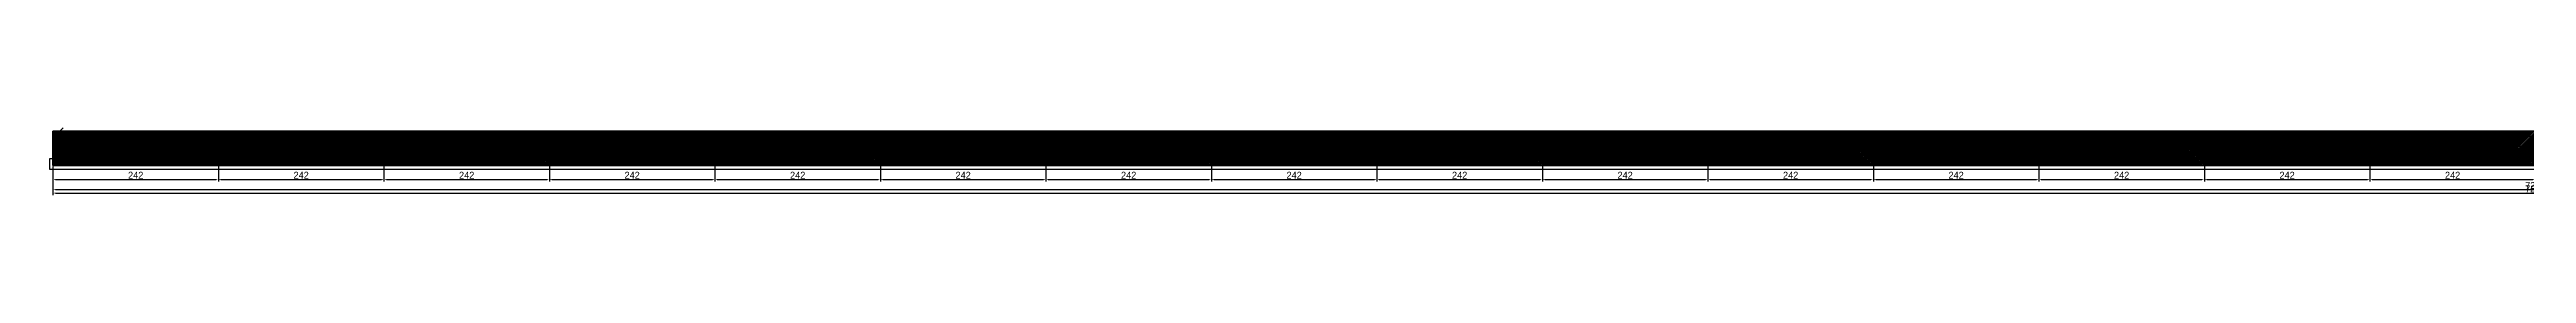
# Model space of a CAD drawing. Header units: metres. Extents: x 12791 to 20074, y 13116 to 13229.
# Drawn here: x 12791 to 16413, y 13116 to 13214 of the extents above; entities that cross this region are included whole.
import ezdxf

# ---------------------------------------------------------------- set-up
doc = ezdxf.new("R2010")
doc.units = ezdxf.units.M
for name, color, linetype in [('BARRA DE ANCORAGEM', 251, 'CONTINUOUS'), ('barrote', 251, 'CONTINUOUS'), ('COTA', 241, 'CONTINUOUS'), ('cotas', 241, 'CONTINUOUS'), ('Demarcação 1', 251, 'CONTINUOUS'), ('Demarcação 2', 254, 'CONTINUOUS'), ('Hachura', 251, 'CONTINUOUS'), ('HACHURA MADEIRAS', 1, 'CONTINUOUS'), ('Laje_Perimetro', 7, 'CONTINUOUS'), ('material do compensado', 7, 'CONTINUOUS'), ('Painéis', 200, 'CONTINUOUS'), ('presilha', 1, 'CONTINUOUS'), ('SARR_3.5x7', 81, 'CONTINUOUS'), ('Texto Qtd Sarr', 242, 'CONTINUOUS')]:
    doc.layers.add(name, color=color, linetype=linetype)
doc.dimstyles.new('EZ DXF', dxfattribs={"dimtxt": 10, "dimasz": 3.5, "dimexe": 3, "dimexo": 1.5, "dimgap": 1, "dimtad": 1, "dimdec": 1, "dimdsep": 46, "dimcen": 2.5, "dimazin": 3, "dimtfac": 1, "dimtmove": 0, "dimatfit": 3})

msp = doc.modelspace()

# ---------------------------------------------------------------- hatches: boundary and pattern name
at = {"layer": 'Hachura'}
h = msp.add_hatch(color=3, dxfattribs=at)
h.dxf.hatch_style = 1
h.paths.add_polyline_path([(12795.5914, 13158.9905), (13037.5914, 13158.9905), (13037.5914, 13208.9905), (12795.5914, 13208.9905)])
h = msp.add_hatch(dxfattribs=at)
h.set_pattern_fill('ANSI31', scale=0.5)
h.paths.add_polyline_path([(12795.5914, 13158.9905), (13037.5914, 13158.9905), (13037.5914, 13208.9905), (12795.5914, 13208.9905)])
h = msp.add_hatch(color=3, dxfattribs=at)
h.dxf.hatch_style = 1
h.paths.add_polyline_path([(12795.5914, 13158.9905), (13037.5914, 13158.9905), (13037.5914, 13208.9905), (12795.5914, 13208.9905)])
h = msp.add_hatch(dxfattribs=at)
h.set_pattern_fill('ANSI31', scale=0.5)
h.paths.add_polyline_path([(12795.5914, 13158.9905), (13037.5914, 13158.9905), (13037.5914, 13208.9905), (12795.5914, 13208.9905)])
h = msp.add_hatch(color=3, dxfattribs=at)
h.dxf.hatch_style = 1
h.paths.add_polyline_path([(13037.5914, 13158.9905), (13279.5914, 13158.9905), (13279.5914, 13208.9905), (13037.5914, 13208.9905)])
h = msp.add_hatch(dxfattribs=at)
h.set_pattern_fill('ANSI31', scale=0.5)
h.paths.add_polyline_path([(13037.5914, 13158.9905), (13279.5914, 13158.9905), (13279.5914, 13208.9905), (13037.5914, 13208.9905)])
h = msp.add_hatch(color=3, dxfattribs=at)
h.dxf.hatch_style = 1
h.paths.add_polyline_path([(13037.5914, 13158.9905), (13279.5914, 13158.9905), (13279.5914, 13208.9905), (13037.5914, 13208.9905)])
h = msp.add_hatch(dxfattribs=at)
h.set_pattern_fill('ANSI31', scale=0.5)
h.paths.add_polyline_path([(13037.5914, 13158.9905), (13279.5914, 13158.9905), (13279.5914, 13208.9905), (13037.5914, 13208.9905)])
h = msp.add_hatch(color=3, dxfattribs=at)
h.dxf.hatch_style = 1
h.paths.add_polyline_path([(13279.5914, 13158.9905), (13521.5914, 13158.9905), (13521.5914, 13208.9905), (13279.5914, 13208.9905)])
h = msp.add_hatch(dxfattribs=at)
h.set_pattern_fill('ANSI31', scale=0.5)
h.paths.add_polyline_path([(13279.5914, 13158.9905), (13521.5914, 13158.9905), (13521.5914, 13208.9905), (13279.5914, 13208.9905)])
h = msp.add_hatch(color=3, dxfattribs=at)
h.dxf.hatch_style = 1
h.paths.add_polyline_path([(13279.5914, 13158.9905), (13521.5914, 13158.9905), (13521.5914, 13208.9905), (13279.5914, 13208.9905)])
h = msp.add_hatch(dxfattribs=at)
h.set_pattern_fill('ANSI31', scale=0.5)
h.paths.add_polyline_path([(13279.5914, 13158.9905), (13521.5914, 13158.9905), (13521.5914, 13208.9905), (13279.5914, 13208.9905)])
h = msp.add_hatch(color=3, dxfattribs=at)
h.dxf.hatch_style = 1
h.paths.add_polyline_path([(13521.5914, 13158.9905), (13763.5914, 13158.9905), (13763.5914, 13208.9905), (13521.5914, 13208.9905)])
h = msp.add_hatch(dxfattribs=at)
h.set_pattern_fill('ANSI31', scale=0.5)
h.paths.add_polyline_path([(13521.5914, 13158.9905), (13763.5914, 13158.9905), (13763.5914, 13208.9905), (13521.5914, 13208.9905)])
h = msp.add_hatch(color=3, dxfattribs=at)
h.dxf.hatch_style = 1
h.paths.add_polyline_path([(13521.5914, 13158.9905), (13763.5914, 13158.9905), (13763.5914, 13208.9905), (13521.5914, 13208.9905)])
h = msp.add_hatch(dxfattribs=at)
h.set_pattern_fill('ANSI31', scale=0.5)
h.paths.add_polyline_path([(13521.5914, 13158.9905), (13763.5914, 13158.9905), (13763.5914, 13208.9905), (13521.5914, 13208.9905)])
h = msp.add_hatch(color=3, dxfattribs=at)
h.dxf.hatch_style = 1
h.paths.add_polyline_path([(13763.5914, 13158.9905), (14005.5914, 13158.9905), (14005.5914, 13208.9905), (13763.5914, 13208.9905)])
h = msp.add_hatch(dxfattribs=at)
h.set_pattern_fill('ANSI31', scale=0.5)
h.paths.add_polyline_path([(13763.5914, 13158.9905), (14005.5914, 13158.9905), (14005.5914, 13208.9905), (13763.5914, 13208.9905)])
h = msp.add_hatch(color=3, dxfattribs=at)
h.dxf.hatch_style = 1
h.paths.add_polyline_path([(13763.5914, 13158.9905), (14005.5914, 13158.9905), (14005.5914, 13208.9905), (13763.5914, 13208.9905)])
h = msp.add_hatch(dxfattribs=at)
h.set_pattern_fill('ANSI31', scale=0.5)
h.paths.add_polyline_path([(13763.5914, 13158.9905), (14005.5914, 13158.9905), (14005.5914, 13208.9905), (13763.5914, 13208.9905)])
h = msp.add_hatch(color=3, dxfattribs=at)
h.dxf.hatch_style = 1
h.paths.add_polyline_path([(14005.5914, 13158.9905), (14247.5914, 13158.9905), (14247.5914, 13208.9905), (14005.5914, 13208.9905)])
h = msp.add_hatch(dxfattribs=at)
h.set_pattern_fill('ANSI31', scale=0.5)
h.paths.add_polyline_path([(14005.5914, 13158.9905), (14247.5914, 13158.9905), (14247.5914, 13208.9905), (14005.5914, 13208.9905)])
h = msp.add_hatch(color=3, dxfattribs=at)
h.dxf.hatch_style = 1
h.paths.add_polyline_path([(14005.5914, 13158.9905), (14247.5914, 13158.9905), (14247.5914, 13208.9905), (14005.5914, 13208.9905)])
h = msp.add_hatch(dxfattribs=at)
h.set_pattern_fill('ANSI31', scale=0.5)
h.paths.add_polyline_path([(14005.5914, 13158.9905), (14247.5914, 13158.9905), (14247.5914, 13208.9905), (14005.5914, 13208.9905)])
h = msp.add_hatch(color=3, dxfattribs=at)
h.dxf.hatch_style = 1
h.paths.add_polyline_path([(14247.5914, 13158.9905), (14489.5914, 13158.9905), (14489.5914, 13208.9905), (14247.5914, 13208.9905)])
h = msp.add_hatch(dxfattribs=at)
h.set_pattern_fill('ANSI31', scale=0.5)
h.paths.add_polyline_path([(14247.5914, 13158.9905), (14489.5914, 13158.9905), (14489.5914, 13208.9905), (14247.5914, 13208.9905)])
h = msp.add_hatch(color=3, dxfattribs=at)
h.dxf.hatch_style = 1
h.paths.add_polyline_path([(14247.5914, 13158.9905), (14489.5914, 13158.9905), (14489.5914, 13208.9905), (14247.5914, 13208.9905)])
h = msp.add_hatch(dxfattribs=at)
h.set_pattern_fill('ANSI31', scale=0.5)
h.paths.add_polyline_path([(14247.5914, 13158.9905), (14489.5914, 13158.9905), (14489.5914, 13208.9905), (14247.5914, 13208.9905)])
h = msp.add_hatch(color=3, dxfattribs=at)
h.dxf.hatch_style = 1
h.paths.add_polyline_path([(14489.5914, 13158.9905), (14731.5914, 13158.9905), (14731.5914, 13208.9905), (14489.5914, 13208.9905)])
h = msp.add_hatch(dxfattribs=at)
h.set_pattern_fill('ANSI31', scale=0.5)
h.paths.add_polyline_path([(14489.5914, 13158.9905), (14731.5914, 13158.9905), (14731.5914, 13208.9905), (14489.5914, 13208.9905)])
h = msp.add_hatch(color=3, dxfattribs=at)
h.dxf.hatch_style = 1
h.paths.add_polyline_path([(14489.5914, 13158.9905), (14731.5914, 13158.9905), (14731.5914, 13208.9905), (14489.5914, 13208.9905)])
h = msp.add_hatch(dxfattribs=at)
h.set_pattern_fill('ANSI31', scale=0.5)
h.paths.add_polyline_path([(14489.5914, 13158.9905), (14731.5914, 13158.9905), (14731.5914, 13208.9905), (14489.5914, 13208.9905)])
h = msp.add_hatch(color=3, dxfattribs=at)
h.dxf.hatch_style = 1
h.paths.add_polyline_path([(14731.5914, 13158.9905), (14973.5914, 13158.9905), (14973.5914, 13208.9905), (14731.5914, 13208.9905)])
h = msp.add_hatch(dxfattribs=at)
h.set_pattern_fill('ANSI31', scale=0.5)
h.paths.add_polyline_path([(14731.5914, 13158.9905), (14973.5914, 13158.9905), (14973.5914, 13208.9905), (14731.5914, 13208.9905)])
h = msp.add_hatch(color=3, dxfattribs=at)
h.dxf.hatch_style = 1
h.paths.add_polyline_path([(14731.5914, 13158.9905), (14973.5914, 13158.9905), (14973.5914, 13208.9905), (14731.5914, 13208.9905)])
h = msp.add_hatch(dxfattribs=at)
h.set_pattern_fill('ANSI31', scale=0.5)
h.paths.add_polyline_path([(14731.5914, 13158.9905), (14973.5914, 13158.9905), (14973.5914, 13208.9905), (14731.5914, 13208.9905)])
h = msp.add_hatch(color=3, dxfattribs=at)
h.dxf.hatch_style = 1
h.paths.add_polyline_path([(14973.5914, 13158.9905), (15215.5914, 13158.9905), (15215.5914, 13208.9905), (14973.5914, 13208.9905)])
h = msp.add_hatch(dxfattribs=at)
h.set_pattern_fill('ANSI31', scale=0.5)
h.paths.add_polyline_path([(14973.5914, 13158.9905), (15215.5914, 13158.9905), (15215.5914, 13208.9905), (14973.5914, 13208.9905)])
h = msp.add_hatch(color=3, dxfattribs=at)
h.dxf.hatch_style = 1
h.paths.add_polyline_path([(14973.5914, 13158.9905), (15215.5914, 13158.9905), (15215.5914, 13208.9905), (14973.5914, 13208.9905)])
h = msp.add_hatch(dxfattribs=at)
h.set_pattern_fill('ANSI31', scale=0.5)
h.paths.add_polyline_path([(14973.5914, 13158.9905), (15215.5914, 13158.9905), (15215.5914, 13208.9905), (14973.5914, 13208.9905)])
h = msp.add_hatch(color=3, dxfattribs=at)
h.dxf.hatch_style = 1
h.paths.add_polyline_path([(15215.5914, 13158.9905), (15457.5914, 13158.9905), (15457.5914, 13208.9905), (15215.5914, 13208.9905)])
h = msp.add_hatch(dxfattribs=at)
h.set_pattern_fill('ANSI31', scale=0.5)
h.paths.add_polyline_path([(15215.5914, 13158.9905), (15457.5914, 13158.9905), (15457.5914, 13208.9905), (15215.5914, 13208.9905)])
h = msp.add_hatch(color=3, dxfattribs=at)
h.dxf.hatch_style = 1
h.paths.add_polyline_path([(15215.5914, 13158.9905), (15457.5914, 13158.9905), (15457.5914, 13208.9905), (15215.5914, 13208.9905)])
h = msp.add_hatch(dxfattribs=at)
h.set_pattern_fill('ANSI31', scale=0.5)
h.paths.add_polyline_path([(15215.5914, 13158.9905), (15457.5914, 13158.9905), (15457.5914, 13208.9905), (15215.5914, 13208.9905)])
h = msp.add_hatch(color=3, dxfattribs=at)
h.dxf.hatch_style = 1
h.paths.add_polyline_path([(15457.5914, 13158.9905), (15699.5914, 13158.9905), (15699.5914, 13208.9905), (15457.5914, 13208.9905)])
h = msp.add_hatch(dxfattribs=at)
h.set_pattern_fill('ANSI31', scale=0.5)
h.paths.add_polyline_path([(15457.5914, 13158.9905), (15699.5914, 13158.9905), (15699.5914, 13208.9905), (15457.5914, 13208.9905)])
h = msp.add_hatch(color=3, dxfattribs=at)
h.dxf.hatch_style = 1
h.paths.add_polyline_path([(15457.5914, 13158.9905), (15699.5914, 13158.9905), (15699.5914, 13208.9905), (15457.5914, 13208.9905)])
h = msp.add_hatch(dxfattribs=at)
h.set_pattern_fill('ANSI31', scale=0.5)
h.paths.add_polyline_path([(15457.5914, 13158.9905), (15699.5914, 13158.9905), (15699.5914, 13208.9905), (15457.5914, 13208.9905)])
h = msp.add_hatch(color=3, dxfattribs=at)
h.dxf.hatch_style = 1
h.paths.add_polyline_path([(15699.5914, 13158.9905), (15941.5914, 13158.9905), (15941.5914, 13208.9905), (15699.5914, 13208.9905)])
h = msp.add_hatch(dxfattribs=at)
h.set_pattern_fill('ANSI31', scale=0.5)
h.paths.add_polyline_path([(15699.5914, 13158.9905), (15941.5914, 13158.9905), (15941.5914, 13208.9905), (15699.5914, 13208.9905)])
h = msp.add_hatch(color=3, dxfattribs=at)
h.dxf.hatch_style = 1
h.paths.add_polyline_path([(15699.5914, 13158.9905), (15941.5914, 13158.9905), (15941.5914, 13208.9905), (15699.5914, 13208.9905)])
h = msp.add_hatch(dxfattribs=at)
h.set_pattern_fill('ANSI31', scale=0.5)
h.paths.add_polyline_path([(15699.5914, 13158.9905), (15941.5914, 13158.9905), (15941.5914, 13208.9905), (15699.5914, 13208.9905)])
h = msp.add_hatch(color=3, dxfattribs=at)
h.dxf.hatch_style = 1
h.paths.add_polyline_path([(15941.5914, 13158.9905), (16183.5914, 13158.9905), (16183.5914, 13208.9905), (15941.5914, 13208.9905)])
h = msp.add_hatch(dxfattribs=at)
h.set_pattern_fill('ANSI31', scale=0.5)
h.paths.add_polyline_path([(15941.5914, 13158.9905), (16183.5914, 13158.9905), (16183.5914, 13208.9905), (15941.5914, 13208.9905)])
h = msp.add_hatch(color=3, dxfattribs=at)
h.dxf.hatch_style = 1
h.paths.add_polyline_path([(15941.5914, 13158.9905), (16183.5914, 13158.9905), (16183.5914, 13208.9905), (15941.5914, 13208.9905)])
h = msp.add_hatch(dxfattribs=at)
h.set_pattern_fill('ANSI31', scale=0.5)
h.paths.add_polyline_path([(15941.5914, 13158.9905), (16183.5914, 13158.9905), (16183.5914, 13208.9905), (15941.5914, 13208.9905)])
h = msp.add_hatch(color=3, dxfattribs=at)
h.dxf.hatch_style = 1
h.paths.add_polyline_path([(16183.5914, 13158.9905), (16425.5914, 13158.9905), (16425.5914, 13208.9905), (16183.5914, 13208.9905)])
h = msp.add_hatch(dxfattribs=at)
h.set_pattern_fill('ANSI31', scale=0.5)
h.paths.add_polyline_path([(16183.5914, 13158.9905), (16425.5914, 13158.9905), (16425.5914, 13208.9905), (16183.5914, 13208.9905)])
h = msp.add_hatch(color=3, dxfattribs=at)
h.dxf.hatch_style = 1
h.paths.add_polyline_path([(16183.5914, 13158.9905), (16425.5914, 13158.9905), (16425.5914, 13208.9905), (16183.5914, 13208.9905)])
h = msp.add_hatch(dxfattribs=at)
h.set_pattern_fill('ANSI31', scale=0.5)
h.paths.add_polyline_path([(16183.5914, 13158.9905), (16425.5914, 13158.9905), (16425.5914, 13208.9905), (16183.5914, 13208.9905)])
at = {"layer": 'HACHURA MADEIRAS'}
h = msp.add_hatch(dxfattribs=at)
h.set_pattern_fill('ANSI31', scale=2)
h.paths.add_polyline_path([(12797.5914, 13160.9905), (12807.5914, 13160.9905), (12807.5914, 13170.9905), (12797.5914, 13170.9905)])
h = msp.add_hatch(dxfattribs=at)
h.set_pattern_fill('ANSI31', scale=2)
h.paths.add_polyline_path([(12797.5914, 13160.9905), (12807.5914, 13160.9905), (12807.5914, 13170.9905), (12797.5914, 13170.9905)])
at = {"layer": 'material do compensado'}
h = msp.add_hatch(dxfattribs=at)
h.set_pattern_fill('ANSI37', scale=2)
h.paths.add_polyline_path([(12808.5914, 13160.9905), (12817.5914, 13160.9905), (12817.5914, 13168.9905), (12808.5914, 13168.9905)])
h = msp.add_hatch(dxfattribs=at)
h.set_pattern_fill('ANSI37', scale=2)
h.paths.add_polyline_path([(12808.5914, 13160.9905), (12817.5914, 13160.9905), (12817.5914, 13168.9905), (12808.5914, 13168.9905)])

# ---------------------------------------------------------------- linework, layer by layer
at = {"layer": 'BARRA DE ANCORAGEM'}
msp.add_line((12800.5914, 13203.9905), (12810.5914, 13213.9905), dxfattribs=at)
msp.add_line((12800.5914, 13203.9905), (12810.5914, 13213.9905), dxfattribs=at)
at = {"layer": 'barrote'}
msp.add_line((12800.5914, 13171.4905), (20050.5914, 13171.4905), dxfattribs=at)
msp.add_line((12800.5914, 13171.4905), (20050.5914, 13171.4905), dxfattribs=at)
at = {"layer": 'Demarcação 1'}
msp.add_line((12795.5914, 13183.9905), (20055.5914, 13183.9905), dxfattribs=at)
msp.add_line((12795.5914, 13183.9905), (20055.5914, 13183.9905), dxfattribs=at)
at = {"layer": 'Demarcação 2'}
msp.add_line((14610.5914, 13158.9905), (14610.5914, 13208.9905), dxfattribs=at)
msp.add_line((14610.5914, 13158.9905), (14610.5914, 13208.9905), dxfattribs=at)
at = {"layer": 'Laje_Perimetro'}
msp.add_lwpolyline([(12790.5914, 13153.9905), (20060.5914, 13153.9905), (20060.5914, 13168.9905), (12790.5914, 13168.9905)], close=True, dxfattribs=at)
msp.add_lwpolyline([(12790.5914, 13153.9905), (20060.5914, 13153.9905), (20060.5914, 13168.9905), (12790.5914, 13168.9905)], close=True, dxfattribs=at)
at = {"layer": 'Painéis'}
for points in [[(12795.5914, 13158.9905), (12795.5914, 13208.9905)], [(12795.5914, 13158.9905), (13037.5914, 13158.9905), (13037.5914, 13208.9905), (12795.5914, 13208.9905)], [(12795.5914, 13208.9905), (20055.5914, 13208.9905)], [(12795.5914, 13158.9905), (12795.5914, 13208.9905)], [(12795.5914, 13158.9905), (13037.5914, 13158.9905), (13037.5914, 13208.9905), (12795.5914, 13208.9905)], [(12795.5914, 13208.9905), (20055.5914, 13208.9905)], [(13037.5914, 13158.9905), (13037.5914, 13208.9905)], [(13037.5914, 13158.9905), (13279.5914, 13158.9905), (13279.5914, 13208.9905), (13037.5914, 13208.9905)], [(13037.5914, 13158.9905), (13037.5914, 13208.9905)], [(13037.5914, 13158.9905), (13279.5914, 13158.9905), (13279.5914, 13208.9905), (13037.5914, 13208.9905)], [(13279.5914, 13158.9905), (13279.5914, 13208.9905)], [(13279.5914, 13158.9905), (13521.5914, 13158.9905), (13521.5914, 13208.9905), (13279.5914, 13208.9905)], [(13279.5914, 13158.9905), (13279.5914, 13208.9905)], [(13279.5914, 13158.9905), (13521.5914, 13158.9905), (13521.5914, 13208.9905), (13279.5914, 13208.9905)], [(13521.5914, 13158.9905), (13521.5914, 13208.9905)], [(13521.5914, 13158.9905), (13763.5914, 13158.9905), (13763.5914, 13208.9905), (13521.5914, 13208.9905)], [(13521.5914, 13158.9905), (13521.5914, 13208.9905)], [(13521.5914, 13158.9905), (13763.5914, 13158.9905), (13763.5914, 13208.9905), (13521.5914, 13208.9905)], [(13763.5914, 13158.9905), (13763.5914, 13208.9905)], [(13763.5914, 13158.9905), (14005.5914, 13158.9905), (14005.5914, 13208.9905), (13763.5914, 13208.9905)], [(13763.5914, 13158.9905), (13763.5914, 13208.9905)], [(13763.5914, 13158.9905), (14005.5914, 13158.9905), (14005.5914, 13208.9905), (13763.5914, 13208.9905)], [(14005.5914, 13158.9905), (14005.5914, 13208.9905)], [(14005.5914, 13158.9905), (14247.5914, 13158.9905), (14247.5914, 13208.9905), (14005.5914, 13208.9905)], [(14005.5914, 13158.9905), (14005.5914, 13208.9905)], [(14005.5914, 13158.9905), (14247.5914, 13158.9905), (14247.5914, 13208.9905), (14005.5914, 13208.9905)], [(14247.5914, 13158.9905), (14247.5914, 13208.9905)], [(14247.5914, 13158.9905), (14489.5914, 13158.9905), (14489.5914, 13208.9905), (14247.5914, 13208.9905)], [(14247.5914, 13158.9905), (14247.5914, 13208.9905)], [(14247.5914, 13158.9905), (14489.5914, 13158.9905), (14489.5914, 13208.9905), (14247.5914, 13208.9905)], [(14489.5914, 13158.9905), (14489.5914, 13208.9905)], [(14489.5914, 13158.9905), (14731.5914, 13158.9905), (14731.5914, 13208.9905), (14489.5914, 13208.9905)], [(14489.5914, 13158.9905), (14489.5914, 13208.9905)], [(14489.5914, 13158.9905), (14731.5914, 13158.9905), (14731.5914, 13208.9905), (14489.5914, 13208.9905)], [(14731.5914, 13158.9905), (14731.5914, 13208.9905)], [(14731.5914, 13158.9905), (14973.5914, 13158.9905), (14973.5914, 13208.9905), (14731.5914, 13208.9905)], [(14731.5914, 13158.9905), (14731.5914, 13208.9905)], [(14731.5914, 13158.9905), (14973.5914, 13158.9905), (14973.5914, 13208.9905), (14731.5914, 13208.9905)], [(14973.5914, 13158.9905), (14973.5914, 13208.9905)], [(14973.5914, 13158.9905), (15215.5914, 13158.9905), (15215.5914, 13208.9905), (14973.5914, 13208.9905)], [(14973.5914, 13158.9905), (14973.5914, 13208.9905)], [(14973.5914, 13158.9905), (15215.5914, 13158.9905), (15215.5914, 13208.9905), (14973.5914, 13208.9905)], [(15215.5914, 13158.9905), (15215.5914, 13208.9905)], [(15215.5914, 13158.9905), (15457.5914, 13158.9905), (15457.5914, 13208.9905), (15215.5914, 13208.9905)], [(15215.5914, 13158.9905), (15215.5914, 13208.9905)], [(15215.5914, 13158.9905), (15457.5914, 13158.9905), (15457.5914, 13208.9905), (15215.5914, 13208.9905)], [(15457.5914, 13158.9905), (15457.5914, 13208.9905)], [(15457.5914, 13158.9905), (15699.5914, 13158.9905), (15699.5914, 13208.9905), (15457.5914, 13208.9905)], [(15457.5914, 13158.9905), (15457.5914, 13208.9905)], [(15457.5914, 13158.9905), (15699.5914, 13158.9905), (15699.5914, 13208.9905), (15457.5914, 13208.9905)], [(15699.5914, 13158.9905), (15699.5914, 13208.9905)], [(15699.5914, 13158.9905), (15941.5914, 13158.9905), (15941.5914, 13208.9905), (15699.5914, 13208.9905)], [(15699.5914, 13158.9905), (15699.5914, 13208.9905)], [(15699.5914, 13158.9905), (15941.5914, 13158.9905), (15941.5914, 13208.9905), (15699.5914, 13208.9905)], [(15941.5914, 13158.9905), (15941.5914, 13208.9905)], [(15941.5914, 13158.9905), (16183.5914, 13158.9905), (16183.5914, 13208.9905), (15941.5914, 13208.9905)], [(15941.5914, 13158.9905), (15941.5914, 13208.9905)], [(15941.5914, 13158.9905), (16183.5914, 13158.9905), (16183.5914, 13208.9905), (15941.5914, 13208.9905)], [(16183.5914, 13158.9905), (16183.5914, 13208.9905)], [(16183.5914, 13158.9905), (16425.5914, 13158.9905), (16425.5914, 13208.9905), (16183.5914, 13208.9905)], [(16183.5914, 13158.9905), (16183.5914, 13208.9905)], [(16183.5914, 13158.9905), (16425.5914, 13158.9905), (16425.5914, 13208.9905), (16183.5914, 13208.9905)], [(12795.5914, 13158.9905), (20055.5914, 13158.9905)], [(12795.5914, 13158.9905), (20055.5914, 13158.9905)]]:
    msp.add_lwpolyline(points, close=True, dxfattribs=at)
at = {"layer": 'presilha'}
msp.add_circle((16405.5914, 13175.6572), 4, dxfattribs=at)
msp.add_circle((16405.5914, 13175.6572), 4, dxfattribs=at)
at = {"layer": 'SARR_3.5x7'}
for p, q in [((12802.5914, 13201.9905), (13037.5914, 13201.9905)), ((12802.5914, 13201.9905), (13037.5914, 13201.9905)), ((12802.5914, 13187.4905), (13037.5914, 13187.4905)), ((12802.5914, 13187.4905), (13037.5914, 13187.4905)), ((13037.5914, 13201.9905), (13279.5914, 13201.9905)), ((13037.5914, 13201.9905), (13279.5914, 13201.9905)), ((13037.5914, 13187.4905), (13279.5914, 13187.4905)), ((13037.5914, 13187.4905), (13279.5914, 13187.4905)), ((13279.5914, 13201.9905), (13521.5914, 13201.9905)), ((13279.5914, 13201.9905), (13521.5914, 13201.9905)), ((13279.5914, 13187.4905), (13521.5914, 13187.4905)), ((13279.5914, 13187.4905), (13521.5914, 13187.4905)), ((13521.5914, 13201.9905), (13763.5914, 13201.9905)), ((13521.5914, 13201.9905), (13763.5914, 13201.9905)), ((13521.5914, 13187.4905), (13763.5914, 13187.4905)), ((13521.5914, 13187.4905), (13763.5914, 13187.4905)), ((13763.5914, 13201.9905), (14005.5914, 13201.9905)), ((13763.5914, 13201.9905), (14005.5914, 13201.9905)), ((13763.5914, 13187.4905), (14005.5914, 13187.4905)), ((13763.5914, 13187.4905), (14005.5914, 13187.4905)), ((14005.5914, 13201.9905), (14247.5914, 13201.9905)), ((14005.5914, 13201.9905), (14247.5914, 13201.9905)), ((14005.5914, 13187.4905), (14247.5914, 13187.4905)), ((14005.5914, 13187.4905), (14247.5914, 13187.4905)), ((14247.5914, 13201.9905), (14489.5914, 13201.9905)), ((14247.5914, 13201.9905), (14489.5914, 13201.9905)), ((14247.5914, 13187.4905), (14489.5914, 13187.4905)), ((14247.5914, 13187.4905), (14489.5914, 13187.4905)), ((14489.5914, 13201.9905), (14731.5914, 13201.9905)), ((14489.5914, 13201.9905), (14731.5914, 13201.9905)), ((14489.5914, 13187.4905), (14731.5914, 13187.4905)), ((14489.5914, 13187.4905), (14731.5914, 13187.4905)), ((14731.5914, 13201.9905), (14973.5914, 13201.9905)), ((14731.5914, 13201.9905), (14973.5914, 13201.9905)), ((14731.5914, 13187.4905), (14973.5914, 13187.4905)), ((14731.5914, 13187.4905), (14973.5914, 13187.4905)), ((14973.5914, 13201.9905), (15215.5914, 13201.9905)), ((14973.5914, 13201.9905), (15215.5914, 13201.9905)), ((14973.5914, 13187.4905), (15215.5914, 13187.4905)), ((14973.5914, 13187.4905), (15215.5914, 13187.4905)), ((15215.5914, 13201.9905), (15457.5914, 13201.9905)), ((15215.5914, 13201.9905), (15457.5914, 13201.9905)), ((15215.5914, 13187.4905), (15457.5914, 13187.4905)), ((15215.5914, 13187.4905), (15457.5914, 13187.4905)), ((15457.5914, 13201.9905), (15699.5914, 13201.9905)), ((15457.5914, 13201.9905), (15699.5914, 13201.9905)), ((15457.5914, 13187.4905), (15699.5914, 13187.4905)), ((15457.5914, 13187.4905), (15699.5914, 13187.4905)), ((15699.5914, 13201.9905), (15941.5914, 13201.9905)), ((15699.5914, 13201.9905), (15941.5914, 13201.9905)), ((15699.5914, 13187.4905), (15941.5914, 13187.4905)), ((15699.5914, 13187.4905), (15941.5914, 13187.4905)), ((15941.5914, 13201.9905), (16183.5914, 13201.9905)), ((15941.5914, 13201.9905), (16183.5914, 13201.9905)), ((15941.5914, 13187.4905), (16183.5914, 13187.4905)), ((15941.5914, 13187.4905), (16183.5914, 13187.4905)), ((16183.5914, 13201.9905), (16425.5914, 13201.9905)), ((16183.5914, 13201.9905), (16425.5914, 13201.9905)), ((16183.5914, 13187.4905), (16425.5914, 13187.4905)), ((16183.5914, 13187.4905), (16425.5914, 13187.4905)), ((12802.5914, 13180.4905), (13037.5914, 13180.4905)), ((12802.5914, 13180.4905), (13037.5914, 13180.4905)), ((12802.5914, 13165.9905), (13037.5914, 13165.9905)), ((12802.5914, 13165.9905), (13037.5914, 13165.9905)), ((13037.5914, 13180.4905), (13279.5914, 13180.4905)), ((13037.5914, 13180.4905), (13279.5914, 13180.4905)), ((13037.5914, 13165.9905), (13279.5914, 13165.9905)), ((13037.5914, 13165.9905), (13279.5914, 13165.9905)), ((13279.5914, 13180.4905), (13521.5914, 13180.4905)), ((13279.5914, 13180.4905), (13521.5914, 13180.4905)), ((13279.5914, 13165.9905), (13521.5914, 13165.9905)), ((13279.5914, 13165.9905), (13521.5914, 13165.9905)), ((13521.5914, 13180.4905), (13763.5914, 13180.4905)), ((13521.5914, 13180.4905), (13763.5914, 13180.4905)), ((13521.5914, 13165.9905), (13763.5914, 13165.9905)), ((13521.5914, 13165.9905), (13763.5914, 13165.9905)), ((13763.5914, 13180.4905), (14005.5914, 13180.4905)), ((13763.5914, 13180.4905), (14005.5914, 13180.4905)), ((13763.5914, 13165.9905), (14005.5914, 13165.9905)), ((13763.5914, 13165.9905), (14005.5914, 13165.9905)), ((14005.5914, 13180.4905), (14247.5914, 13180.4905)), ((14005.5914, 13180.4905), (14247.5914, 13180.4905)), ((14005.5914, 13165.9905), (14247.5914, 13165.9905)), ((14005.5914, 13165.9905), (14247.5914, 13165.9905)), ((14247.5914, 13180.4905), (14489.5914, 13180.4905)), ((14247.5914, 13180.4905), (14489.5914, 13180.4905)), ((14247.5914, 13165.9905), (14489.5914, 13165.9905)), ((14247.5914, 13165.9905), (14489.5914, 13165.9905)), ((14489.5914, 13180.4905), (14731.5914, 13180.4905)), ((14489.5914, 13180.4905), (14731.5914, 13180.4905)), ((14489.5914, 13165.9905), (14731.5914, 13165.9905)), ((14489.5914, 13165.9905), (14731.5914, 13165.9905)), ((14731.5914, 13180.4905), (14973.5914, 13180.4905)), ((14731.5914, 13180.4905), (14973.5914, 13180.4905)), ((14731.5914, 13165.9905), (14973.5914, 13165.9905)), ((14731.5914, 13165.9905), (14973.5914, 13165.9905)), ((14973.5914, 13180.4905), (15215.5914, 13180.4905)), ((14973.5914, 13180.4905), (15215.5914, 13180.4905)), ((14973.5914, 13165.9905), (15215.5914, 13165.9905)), ((14973.5914, 13165.9905), (15215.5914, 13165.9905)), ((15215.5914, 13180.4905), (15457.5914, 13180.4905)), ((15215.5914, 13180.4905), (15457.5914, 13180.4905)), ((15215.5914, 13165.9905), (15457.5914, 13165.9905)), ((15215.5914, 13165.9905), (15457.5914, 13165.9905)), ((15457.5914, 13180.4905), (15699.5914, 13180.4905)), ((15457.5914, 13180.4905), (15699.5914, 13180.4905)), ((15457.5914, 13165.9905), (15699.5914, 13165.9905)), ((15457.5914, 13165.9905), (15699.5914, 13165.9905)), ((15699.5914, 13180.4905), (15941.5914, 13180.4905)), ((15699.5914, 13180.4905), (15941.5914, 13180.4905)), ((15699.5914, 13165.9905), (15941.5914, 13165.9905)), ((15699.5914, 13165.9905), (15941.5914, 13165.9905)), ((15941.5914, 13180.4905), (16183.5914, 13180.4905)), ((15941.5914, 13180.4905), (16183.5914, 13180.4905)), ((15941.5914, 13165.9905), (16183.5914, 13165.9905)), ((15941.5914, 13165.9905), (16183.5914, 13165.9905)), ((16183.5914, 13180.4905), (16425.5914, 13180.4905)), ((16183.5914, 13180.4905), (16425.5914, 13180.4905)), ((16183.5914, 13165.9905), (16425.5914, 13165.9905)), ((16183.5914, 13165.9905), (16425.5914, 13165.9905))]:
    msp.add_line(p, q, dxfattribs=at)

# ---------------------------------------------------------------- texts
at = {"layer": 'Texto Qtd Sarr'}
msp.add_text('QTD: AUTO', height=3, dxfattribs=at).set_placement((12797.5914, 13160.9905))
msp.add_text('QTD: AUTO', height=3, dxfattribs=at).set_placement((12797.5914, 13160.9905))

# ---------------------------------------------------------------- dimensions: what is measured, and where the dimension line sits
at = {"layer": 'COTA', "color": 1}
for base, p1, p2 in [((12795.5914, 13138.9905), (12795.5914, 13158.9905), (13037.5914, 13158.9905)), ((12795.5914, 13118.9905), (12795.5914, 13158.9905), (20055.5914, 13158.9905)), ((12795.5914, 13138.9905), (12795.5914, 13158.9905), (13037.5914, 13158.9905)), ((12795.5914, 13118.9905), (12795.5914, 13158.9905), (20055.5914, 13158.9905)), ((13037.5914, 13138.9905), (13037.5914, 13158.9905), (13279.5914, 13158.9905)), ((13037.5914, 13138.9905), (13037.5914, 13158.9905), (13279.5914, 13158.9905)), ((13279.5914, 13138.9905), (13279.5914, 13158.9905), (13521.5914, 13158.9905)), ((13279.5914, 13138.9905), (13279.5914, 13158.9905), (13521.5914, 13158.9905)), ((13521.5914, 13138.9905), (13521.5914, 13158.9905), (13763.5914, 13158.9905)), ((13521.5914, 13138.9905), (13521.5914, 13158.9905), (13763.5914, 13158.9905)), ((13763.5914, 13138.9905), (13763.5914, 13158.9905), (14005.5914, 13158.9905)), ((13763.5914, 13138.9905), (13763.5914, 13158.9905), (14005.5914, 13158.9905)), ((14005.5914, 13138.9905), (14005.5914, 13158.9905), (14247.5914, 13158.9905)), ((14005.5914, 13138.9905), (14005.5914, 13158.9905), (14247.5914, 13158.9905)), ((14247.5914, 13138.9905), (14247.5914, 13158.9905), (14489.5914, 13158.9905)), ((14247.5914, 13138.9905), (14247.5914, 13158.9905), (14489.5914, 13158.9905)), ((14489.5914, 13138.9905), (14489.5914, 13158.9905), (14731.5914, 13158.9905)), ((14489.5914, 13138.9905), (14489.5914, 13158.9905), (14731.5914, 13158.9905)), ((14731.5914, 13138.9905), (14731.5914, 13158.9905), (14973.5914, 13158.9905)), ((14731.5914, 13138.9905), (14731.5914, 13158.9905), (14973.5914, 13158.9905)), ((14973.5914, 13138.9905), (14973.5914, 13158.9905), (15215.5914, 13158.9905)), ((14973.5914, 13138.9905), (14973.5914, 13158.9905), (15215.5914, 13158.9905)), ((15215.5914, 13138.9905), (15215.5914, 13158.9905), (15457.5914, 13158.9905)), ((15215.5914, 13138.9905), (15215.5914, 13158.9905), (15457.5914, 13158.9905)), ((15457.5914, 13138.9905), (15457.5914, 13158.9905), (15699.5914, 13158.9905)), ((15457.5914, 13138.9905), (15457.5914, 13158.9905), (15699.5914, 13158.9905)), ((15699.5914, 13138.9905), (15699.5914, 13158.9905), (15941.5914, 13158.9905)), ((15699.5914, 13138.9905), (15699.5914, 13158.9905), (15941.5914, 13158.9905)), ((15941.5914, 13138.9905), (15941.5914, 13158.9905), (16183.5914, 13158.9905)), ((15941.5914, 13138.9905), (15941.5914, 13158.9905), (16183.5914, 13158.9905)), ((16183.5914, 13138.9905), (16183.5914, 13158.9905), (16425.5914, 13158.9905)), ((16183.5914, 13138.9905), (16183.5914, 13158.9905), (16425.5914, 13158.9905))]:
    msp.add_linear_dim(base=base, p1=p1, p2=p2, dimstyle='EZ DXF', dxfattribs=at).render()
at = {"layer": 'cotas'}
msp.add_linear_dim(base=(12795.5914, 13123.9905), p1=(12795.5914, 13138.9905), p2=(20055.5914, 13138.9905), dimstyle='EZ DXF', dxfattribs=at).render()
msp.add_linear_dim(base=(12795.5914, 13123.9905), p1=(12795.5914, 13138.9905), p2=(20055.5914, 13138.9905), dimstyle='EZ DXF', dxfattribs=at).render()

doc.saveas('drawing.dxf')
